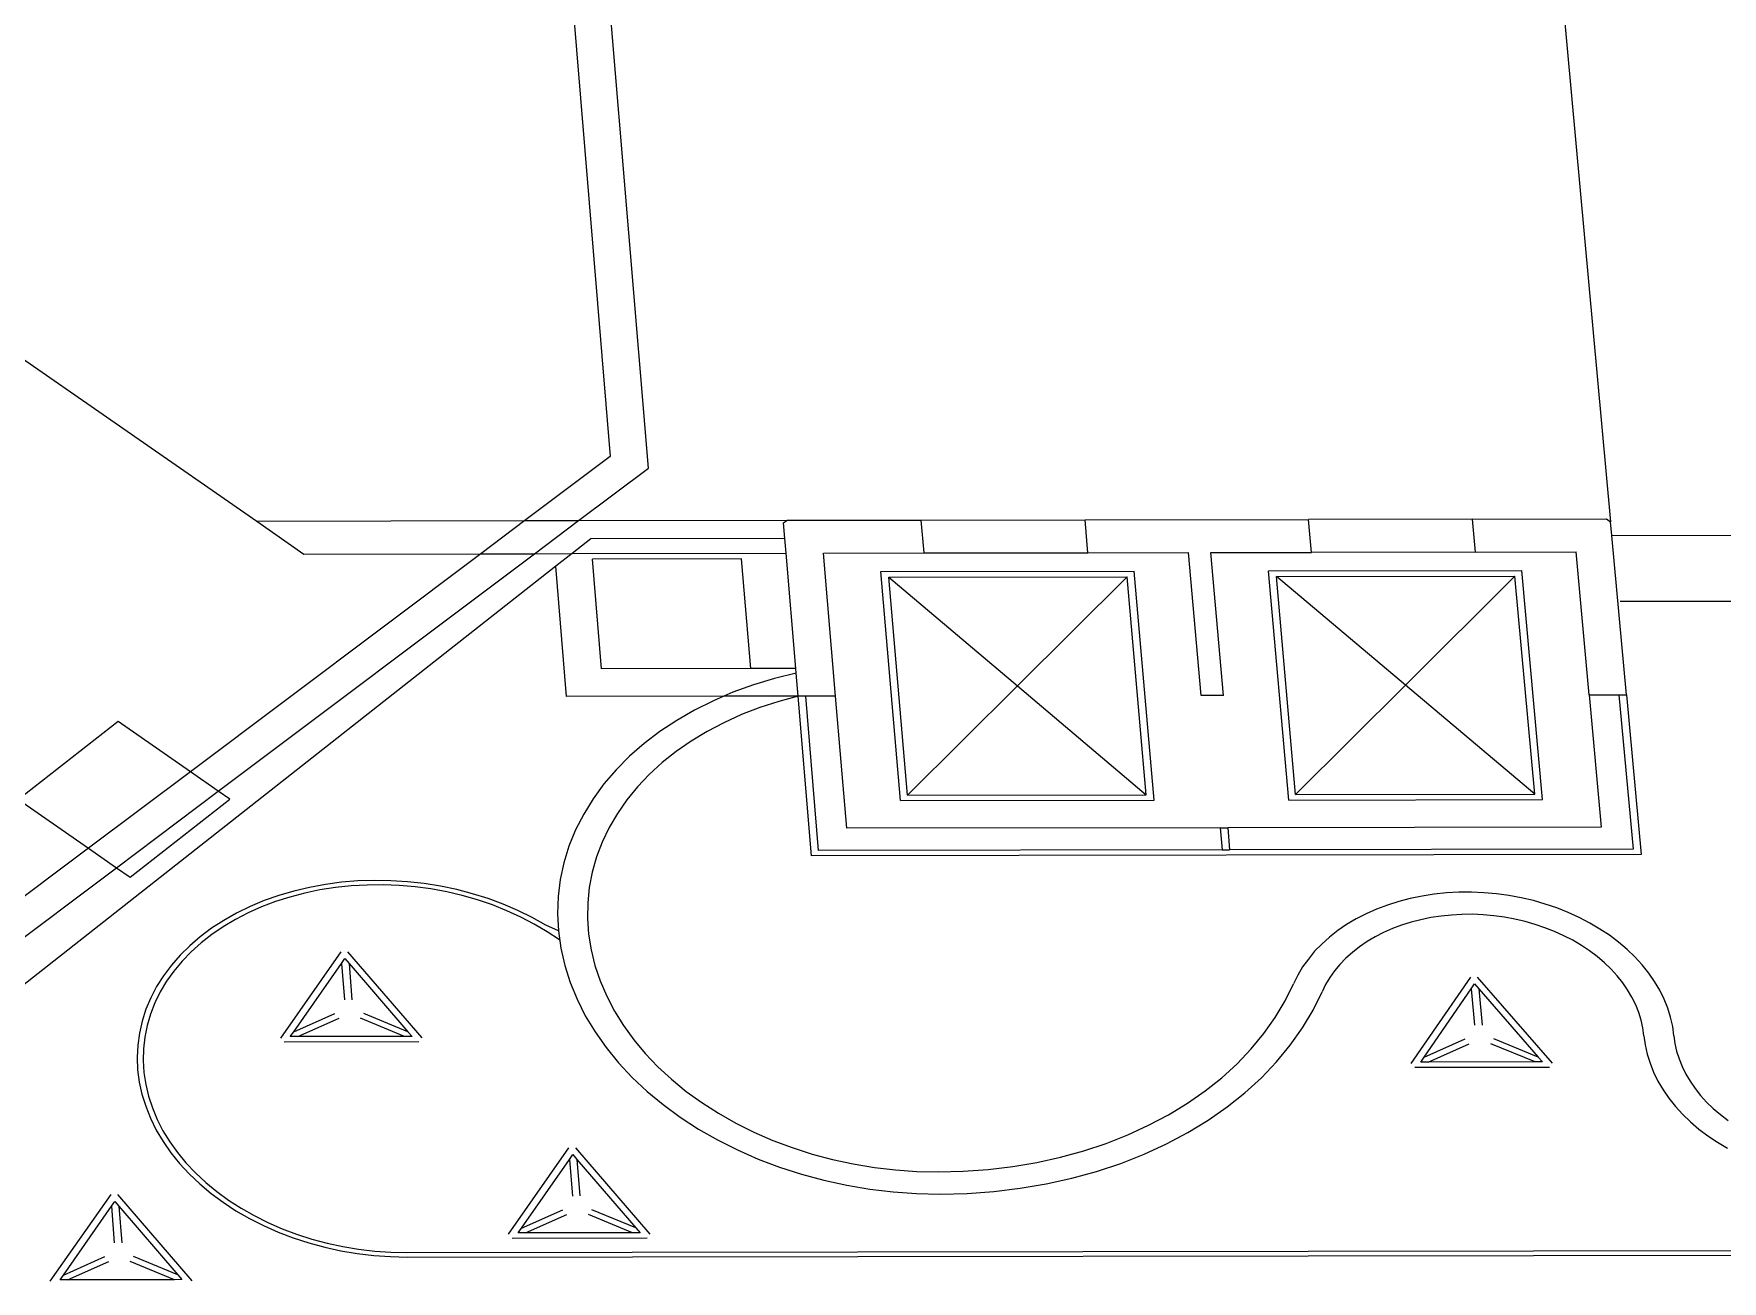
# Model space of a CAD drawing. Extents: x -83 to 83, y -28 to 43.
# Drawn here: x 19.42 to 33.88, y -13.16 to -2.48 of the extents above; entities that cross this region are included whole.
import ezdxf

# ---------------------------------------------------------------- set-up
doc = ezdxf.new("R2010")
doc.units = 0
doc.layers.get('0').update_dxf_attribs({"linetype": 'CONTINUOUS'})

msp = doc.modelspace()

# ---------------------------------------------------------------- linework, layer by layer
for p, q in [((31.9, 4.527), (32.923, -6.656)), ((8.141, 2.503), (21.325, -6.651)), ((24.008, -1.942), (24.353, -6.098)), ((24.68, -6.198), (24.326, -1.941)), ((24.353, -6.098), (23.621, -6.647)), ((24.082, -6.647), (24.68, -6.198)), ((21.325, -6.651), (23.621, -6.647)), ((21.325, -6.651), (21.73, -6.933)), ((23.621, -6.647), (23.245, -6.93)), ((23.621, -6.647), (24.082, -6.647)), ((23.706, -6.93), (24.082, -6.647)), ((24.082, -6.647), (25.869, -6.644)), ((25.839, -6.667), (25.869, -6.644)), ((25.869, -6.644), (27.017, -6.642)), ((27.017, -6.642), (28.421, -6.639)), ((27.042, -6.924), (27.017, -6.642)), ((28.421, -6.639), (30.336, -6.636)), ((28.446, -6.922), (28.421, -6.639)), ((31.74, -6.634), (30.336, -6.636)), ((30.361, -6.919), (30.336, -6.636)), ((31.74, -6.634), (32.889, -6.632)), ((31.766, -6.916), (31.74, -6.634)), ((32.889, -6.632), (32.923, -6.656)), ((25.85, -6.799), (25.839, -6.667)), ((32.934, -6.773), (32.923, -6.656)), ((32.934, -6.773), (37.249, -6.766)), ((33.059, -8.139), (32.934, -6.773)), ((23.245, -6.93), (20.757, -8.798)), ((20.996, -8.965), (23.706, -6.93)), ((21.73, -6.933), (23.245, -6.93)), ((23.245, -6.93), (23.706, -6.93)), ((23.706, -6.93), (24.026, -6.929)), ((24.026, -6.929), (23.888, -7.038)), ((24.187, -6.802), (24.026, -6.929)), ((24.026, -6.929), (25.861, -6.926)), ((25.85, -6.799), (24.187, -6.802)), ((25.861, -6.926), (25.85, -6.799)), ((25.944, -7.915), (25.861, -6.926)), ((26.18, -6.925), (27.042, -6.924)), ((26.283, -8.15), (26.18, -6.925)), ((27.042, -6.924), (28.446, -6.922)), ((28.446, -6.922), (29.308, -6.92)), ((29.415, -8.145), (29.308, -6.92)), ((29.499, -6.92), (30.361, -6.919)), ((29.607, -8.145), (29.499, -6.92)), ((31.766, -6.916), (30.361, -6.919)), ((31.766, -6.916), (32.628, -6.915)), ((32.739, -8.14), (32.628, -6.915)), ((23.888, -7.038), (17.25, -12.258)), ((23.979, -8.154), (23.888, -7.038)), ((25.478, -6.974), (24.202, -6.976)), ((24.279, -7.918), (24.202, -6.976)), ((25.557, -7.915), (25.478, -6.974)), ((26.672, -7.084), (28.843, -7.08)), ((26.839, -9.046), (26.672, -7.084)), ((29.014, -9.043), (28.843, -7.08)), ((29.992, -7.078), (32.163, -7.075)), ((30.166, -9.041), (29.992, -7.078)), ((32.341, -9.037), (32.163, -7.075)), ((26.74, -7.131), (28.783, -7.127)), ((26.74, -7.131), (27.842, -8.062)), ((26.899, -8.999), (26.74, -7.131)), ((27.842, -8.062), (28.783, -7.127)), ((28.946, -8.995), (28.783, -7.127)), ((30.06, -7.125), (32.103, -7.122)), ((30.225, -8.993), (30.06, -7.125)), ((31.165, -8.057), (30.06, -7.125)), ((31.165, -8.057), (32.103, -7.122)), ((32.273, -8.99), (32.103, -7.122)), ((33.005, -7.338), (37.303, -7.331)), ((25.557, -7.915), (24.279, -7.918)), ((25.944, -7.915), (25.557, -7.915)), ((25.947, -7.954), (25.761, -7.999)), ((25.947, -7.954), (25.944, -7.915)), ((25.964, -8.151), (25.947, -7.954)), ((25.947, -7.954), (25.947, -7.954)), ((25.58, -8.054), (25.405, -8.118)), ((25.761, -7.999), (25.58, -8.054)), ((26.899, -8.999), (27.842, -8.062)), ((27.842, -8.062), (28.946, -8.995)), ((30.225, -8.993), (31.165, -8.057)), ((32.273, -8.99), (31.165, -8.057)), ((25.326, -8.152), (23.979, -8.154)), ((25.237, -8.19), (25.076, -8.27)), ((25.326, -8.152), (25.237, -8.19)), ((25.405, -8.118), (25.326, -8.152)), ((25.964, -8.151), (25.326, -8.152)), ((25.797, -8.196), (25.634, -8.248)), ((25.964, -8.151), (25.797, -8.196)), ((26.028, -8.15), (25.964, -8.151)), ((26.079, -9.52), (25.964, -8.151)), ((26.139, -9.473), (26.028, -8.15)), ((26.283, -8.15), (26.028, -8.15)), ((26.379, -9.283), (26.283, -8.15)), ((29.607, -8.145), (29.415, -8.145)), ((32.739, -8.14), (32.995, -8.139)), ((32.739, -8.14), (32.842, -9.273)), ((32.995, -8.139), (33.116, -9.462)), ((32.995, -8.139), (33.059, -8.139)), ((33.059, -8.139), (33.184, -9.509)), ((20.137, -8.367), (19.285, -9.036)), ((20.757, -8.798), (20.137, -8.367)), ((24.923, -8.358), (24.779, -8.454)), ((25.076, -8.27), (24.923, -8.358)), ((25.327, -8.378), (25.183, -8.453)), ((25.478, -8.309), (25.327, -8.378)), ((25.634, -8.248), (25.478, -8.309)), ((24.779, -8.454), (24.643, -8.557)), ((25.183, -8.453), (25.047, -8.536)), ((24.518, -8.666), (24.403, -8.782)), ((24.643, -8.557), (24.518, -8.666)), ((24.919, -8.625), (24.799, -8.72)), ((25.047, -8.536), (24.919, -8.625)), ((20.757, -8.798), (19.884, -9.454)), ((20.996, -8.965), (20.757, -8.798)), ((24.403, -8.782), (24.299, -8.903)), ((24.688, -8.822), (24.587, -8.928)), ((24.799, -8.72), (24.688, -8.822)), ((20.124, -9.621), (20.996, -8.965)), ((21.094, -9.033), (20.996, -8.965)), ((24.299, -8.903), (24.207, -9.03)), ((24.587, -8.928), (24.496, -9.04)), ((19.285, -9.036), (19.884, -9.454)), ((20.242, -9.703), (21.094, -9.033)), ((24.207, -9.03), (24.126, -9.161)), ((24.496, -9.04), (24.415, -9.157)), ((26.839, -9.046), (29.014, -9.043)), ((26.899, -8.999), (28.946, -8.995)), ((30.166, -9.041), (32.341, -9.037)), ((30.225, -8.993), (32.273, -8.99)), ((24.126, -9.161), (24.057, -9.297)), ((24.415, -9.157), (24.344, -9.277)), ((24.057, -9.297), (24, -9.436)), ((24.285, -9.401), (24.237, -9.528)), ((24.344, -9.277), (24.285, -9.401)), ((29.579, -9.278), (26.379, -9.283)), ((29.579, -9.278), (29.595, -9.467)), ((29.579, -9.278), (29.643, -9.278)), ((32.842, -9.273), (29.643, -9.278)), ((29.643, -9.278), (29.659, -9.467)), ((19.884, -9.454), (17.313, -11.384)), ((19.884, -9.454), (20.124, -9.621)), ((24, -9.436), (23.956, -9.578)), ((24.237, -9.528), (24.2, -9.658)), ((33.184, -9.509), (26.079, -9.52)), ((29.595, -9.467), (26.139, -9.473)), ((29.595, -9.467), (29.659, -9.467)), ((33.116, -9.462), (29.659, -9.467)), ((17.46, -11.621), (20.124, -9.621)), ((20.124, -9.621), (20.242, -9.703)), ((23.956, -9.578), (23.925, -9.722)), ((24.2, -9.658), (24.174, -9.79)), ((21.644, -9.821), (21.514, -9.859)), ((21.777, -9.789), (21.644, -9.821)), ((21.866, -9.811), (21.736, -9.838)), ((21.913, -9.764), (21.777, -9.789)), ((21.999, -9.791), (21.866, -9.811)), ((22.051, -9.746), (21.913, -9.764)), ((22.134, -9.776), (21.999, -9.791)), ((22.191, -9.734), (22.051, -9.746)), ((22.27, -9.769), (22.134, -9.776)), ((22.333, -9.73), (22.191, -9.734)), ((22.407, -9.768), (22.27, -9.769)), ((22.475, -9.732), (22.333, -9.73)), ((22.544, -9.773), (22.407, -9.768)), ((22.617, -9.741), (22.475, -9.732)), ((22.682, -9.785), (22.544, -9.773)), ((22.759, -9.756), (22.617, -9.741)), ((22.818, -9.803), (22.682, -9.785)), ((22.899, -9.779), (22.759, -9.756)), ((22.953, -9.828), (22.818, -9.803)), ((23.038, -9.808), (22.899, -9.779)), ((23.086, -9.859), (22.953, -9.828)), ((23.174, -9.844), (23.038, -9.808)), ((23.925, -9.722), (23.907, -9.868)), ((24.174, -9.79), (24.161, -9.923)), ((31.624, -9.831), (31.517, -9.837)), ((31.731, -9.831), (31.624, -9.831)), ((31.838, -9.835), (31.731, -9.831)), ((31.945, -9.845), (31.838, -9.835)), ((21.268, -9.953), (21.153, -10.01)), ((21.366, -9.956), (21.251, -10.007)), ((21.389, -9.903), (21.268, -9.953)), ((21.485, -9.911), (21.366, -9.956)), ((21.514, -9.859), (21.389, -9.903)), ((21.609, -9.872), (21.485, -9.911)), ((21.736, -9.838), (21.609, -9.872)), ((23.217, -9.897), (23.086, -9.859)), ((23.307, -9.886), (23.174, -9.844)), ((23.344, -9.94), (23.217, -9.897)), ((23.437, -9.934), (23.307, -9.886)), ((23.468, -9.989), (23.344, -9.94)), ((23.563, -9.988), (23.437, -9.934)), ((23.907, -9.868), (23.901, -10.016)), ((24.161, -9.923), (24.159, -10.057)), ((30.918, -9.976), (30.829, -10.016)), ((31.011, -9.941), (30.918, -9.976)), ((31.108, -9.91), (31.011, -9.941)), ((31.207, -9.885), (31.108, -9.91)), ((31.308, -9.864), (31.207, -9.885)), ((31.412, -9.848), (31.308, -9.864)), ((31.517, -9.837), (31.412, -9.848)), ((32.052, -9.859), (31.945, -9.845)), ((32.157, -9.879), (32.052, -9.859)), ((32.262, -9.903), (32.157, -9.879)), ((32.364, -9.932), (32.262, -9.903)), ((32.464, -9.966), (32.364, -9.932)), ((32.561, -10.005), (32.464, -9.966)), ((21.043, -10.072), (20.939, -10.139)), ((21.142, -10.064), (21.038, -10.126)), ((21.153, -10.01), (21.043, -10.072)), ((21.251, -10.007), (21.142, -10.064)), ((23.588, -10.044), (23.468, -9.989)), ((23.684, -10.048), (23.563, -9.988)), ((23.703, -10.104), (23.588, -10.044)), ((23.801, -10.114), (23.684, -10.048)), ((23.814, -10.169), (23.703, -10.104)), ((23.909, -10.163), (23.801, -10.114)), ((23.901, -10.016), (23.909, -10.163)), ((24.159, -10.057), (24.168, -10.191)), ((30.662, -10.108), (30.586, -10.16)), ((30.743, -10.06), (30.662, -10.108)), ((30.829, -10.016), (30.743, -10.06)), ((31.132, -10.113), (31.054, -10.143)), ((31.214, -10.088), (31.132, -10.113)), ((31.298, -10.066), (31.214, -10.088)), ((31.384, -10.048), (31.298, -10.066)), ((31.471, -10.035), (31.384, -10.048)), ((31.56, -10.026), (31.471, -10.035)), ((31.65, -10.021), (31.56, -10.026)), ((31.741, -10.02), (31.65, -10.021)), ((31.832, -10.024), (31.741, -10.02)), ((31.923, -10.032), (31.832, -10.024)), ((32.013, -10.044), (31.923, -10.032)), ((32.102, -10.061), (32.013, -10.044)), ((32.19, -10.081), (32.102, -10.061)), ((32.277, -10.106), (32.19, -10.081)), ((32.361, -10.135), (32.277, -10.106)), ((32.655, -10.048), (32.561, -10.005)), ((32.745, -10.095), (32.655, -10.048)), ((32.832, -10.146), (32.745, -10.095)), ((20.842, -10.212), (20.752, -10.289)), ((20.848, -10.265), (20.763, -10.341)), ((20.939, -10.139), (20.842, -10.212)), ((20.94, -10.193), (20.848, -10.265)), ((21.038, -10.126), (20.94, -10.193)), ((23.918, -10.24), (23.814, -10.169)), ((23.909, -10.163), (23.93, -10.311)), ((24.168, -10.191), (24.19, -10.325)), ((30.515, -10.215), (30.449, -10.275)), ((30.586, -10.16), (30.515, -10.215)), ((30.837, -10.254), (30.772, -10.298)), ((30.906, -10.214), (30.837, -10.254)), ((30.978, -10.177), (30.906, -10.214)), ((31.054, -10.143), (30.978, -10.177)), ((32.443, -10.167), (32.361, -10.135)), ((32.523, -10.204), (32.443, -10.167)), ((32.6, -10.243), (32.523, -10.204)), ((32.673, -10.287), (32.6, -10.243)), ((32.914, -10.2), (32.832, -10.146)), ((32.991, -10.259), (32.914, -10.2)), ((33.064, -10.321), (32.991, -10.259)), ((20.669, -10.371), (20.594, -10.457)), ((20.752, -10.289), (20.669, -10.371)), ((20.763, -10.341), (20.686, -10.422)), ((21.531, -11.08), (22.048, -10.341)), ((22.052, -10.441), (22.081, -10.4)), ((22.081, -10.4), (22.116, -10.441)), ((22.104, -10.341), (22.74, -11.079)), ((23.93, -10.311), (23.964, -10.458)), ((24.19, -10.325), (24.223, -10.459)), ((30.334, -10.403), (30.285, -10.471)), ((30.388, -10.337), (30.334, -10.403)), ((30.449, -10.275), (30.388, -10.337)), ((30.656, -10.396), (30.605, -10.449)), ((30.712, -10.346), (30.656, -10.396)), ((30.772, -10.298), (30.712, -10.346)), ((32.742, -10.333), (32.673, -10.287)), ((32.808, -10.382), (32.742, -10.333)), ((32.87, -10.435), (32.808, -10.382)), ((33.132, -10.385), (33.064, -10.321)), ((33.194, -10.453), (33.132, -10.385)), ((20.527, -10.546), (20.468, -10.64)), ((20.594, -10.457), (20.527, -10.546)), ((20.616, -10.506), (20.553, -10.594)), ((20.686, -10.422), (20.616, -10.506)), ((21.642, -11.027), (22.052, -10.441)), ((22.052, -10.441), (22.077, -10.753)), ((22.116, -10.441), (22.141, -10.753)), ((22.116, -10.441), (22.62, -11.026)), ((23.964, -10.458), (24.01, -10.604)), ((24.223, -10.459), (24.267, -10.591)), ((30.243, -10.542), (30.207, -10.615)), ((30.285, -10.471), (30.243, -10.542)), ((30.559, -10.504), (30.518, -10.562)), ((30.605, -10.449), (30.559, -10.504)), ((31.215, -11.298), (31.725, -10.558)), ((31.781, -10.558), (32.424, -11.296)), ((32.927, -10.489), (32.87, -10.435)), ((32.979, -10.547), (32.927, -10.489)), ((33.027, -10.606), (32.979, -10.547)), ((33.25, -10.523), (33.194, -10.453)), ((33.3, -10.596), (33.25, -10.523)), ((20.468, -10.64), (20.418, -10.736)), ((20.499, -10.685), (20.453, -10.779)), ((20.553, -10.594), (20.499, -10.685)), ((24.01, -10.604), (24.069, -10.748)), ((24.267, -10.591), (24.323, -10.721)), ((30.135, -10.761), (30.207, -10.615)), ((30.374, -10.841), (30.451, -10.684)), ((30.482, -10.622), (30.451, -10.684)), ((30.518, -10.562), (30.482, -10.622)), ((31.325, -11.245), (31.73, -10.658)), ((31.73, -10.658), (31.758, -10.617)), ((31.73, -10.658), (31.758, -10.971)), ((31.758, -10.617), (31.794, -10.658)), ((31.794, -10.658), (31.822, -10.971)), ((31.794, -10.658), (32.304, -11.243)), ((33.069, -10.667), (33.027, -10.606)), ((33.106, -10.73), (33.069, -10.667)), ((33.344, -10.67), (33.3, -10.596)), ((33.382, -10.746), (33.344, -10.67)), ((20.376, -10.834), (20.344, -10.935)), ((20.418, -10.736), (20.376, -10.834)), ((20.453, -10.779), (20.416, -10.875)), ((24.069, -10.748), (24.14, -10.889)), ((24.323, -10.721), (24.39, -10.849)), ((30.05, -10.904), (30.135, -10.761)), ((30.283, -10.994), (30.374, -10.841)), ((33.138, -10.795), (33.106, -10.73)), ((33.164, -10.86), (33.138, -10.795)), ((33.413, -10.823), (33.382, -10.746)), ((33.437, -10.901), (33.413, -10.823)), ((20.344, -10.935), (20.32, -11.038)), ((20.387, -10.973), (20.366, -11.072)), ((20.416, -10.875), (20.387, -10.973)), ((21.642, -11.027), (21.995, -10.87)), ((21.677, -11.068), (22.03, -10.911)), ((22.592, -11.067), (22.213, -10.911)), ((22.62, -11.026), (22.242, -10.87)), ((24.14, -10.889), (24.224, -11.028)), ((24.39, -10.849), (24.467, -10.974)), ((24.467, -10.974), (24.555, -11.095)), ((29.953, -11.041), (30.05, -10.904)), ((33.185, -10.926), (33.164, -10.86)), ((33.2, -10.993), (33.185, -10.926)), ((33.455, -10.98), (33.437, -10.901)), ((33.465, -11.06), (33.455, -10.98)), ((20.32, -11.038), (20.306, -11.142)), ((20.366, -11.072), (20.355, -11.173)), ((22.715, -11.114), (21.561, -11.116)), ((21.613, -11.068), (21.642, -11.027)), ((21.677, -11.068), (21.613, -11.068)), ((22.592, -11.067), (21.677, -11.068)), ((22.656, -11.067), (22.592, -11.067)), ((22.62, -11.026), (22.656, -11.067)), ((24.224, -11.028), (24.319, -11.162)), ((24.555, -11.095), (24.654, -11.213)), ((29.844, -11.174), (29.953, -11.041)), ((30.179, -11.142), (30.283, -10.994)), ((31.325, -11.245), (31.677, -11.088)), ((31.361, -11.286), (31.713, -11.129)), ((32.276, -11.285), (31.896, -11.129)), ((32.304, -11.243), (31.924, -11.088)), ((33.209, -11.06), (33.2, -10.993)), ((33.209, -11.06), (33.219, -11.139)), ((33.465, -11.06), (33.474, -11.127)), ((33.474, -11.127), (33.489, -11.193)), ((20.306, -11.142), (20.301, -11.247)), ((20.301, -11.247), (20.305, -11.352)), ((20.355, -11.173), (20.353, -11.274)), ((20.353, -11.274), (20.359, -11.376)), ((24.319, -11.162), (24.425, -11.292)), ((24.654, -11.213), (24.761, -11.326)), ((29.724, -11.3), (29.844, -11.174)), ((30.062, -11.284), (30.179, -11.142)), ((31.297, -11.286), (31.325, -11.245)), ((32.304, -11.243), (32.34, -11.284)), ((33.219, -11.139), (33.237, -11.218)), ((33.237, -11.218), (33.261, -11.296)), ((33.489, -11.193), (33.51, -11.259)), ((33.51, -11.259), (33.536, -11.325)), ((20.305, -11.352), (20.319, -11.457)), ((20.359, -11.376), (20.374, -11.478)), ((24.425, -11.292), (24.542, -11.417)), ((24.542, -11.417), (24.67, -11.537)), ((24.761, -11.326), (24.879, -11.434)), ((29.45, -11.533), (29.592, -11.42)), ((29.592, -11.42), (29.724, -11.3)), ((29.791, -11.549), (29.932, -11.42)), ((29.932, -11.42), (30.062, -11.284)), ((32.4, -11.332), (31.246, -11.334)), ((31.361, -11.286), (31.297, -11.286)), ((32.276, -11.285), (31.361, -11.286)), ((32.34, -11.284), (32.276, -11.285)), ((33.261, -11.296), (33.292, -11.373)), ((33.292, -11.373), (33.329, -11.449)), ((33.536, -11.325), (33.567, -11.389)), ((33.567, -11.389), (33.604, -11.451)), ((20.319, -11.457), (20.342, -11.562)), ((20.342, -11.562), (20.374, -11.665)), ((20.374, -11.478), (20.398, -11.579)), ((24.67, -11.537), (24.807, -11.651)), ((24.879, -11.434), (25.004, -11.537)), ((25.004, -11.537), (25.139, -11.634)), ((29.298, -11.639), (29.45, -11.533)), ((29.638, -11.671), (29.791, -11.549)), ((33.329, -11.449), (33.373, -11.523)), ((33.373, -11.523), (33.423, -11.595)), ((33.604, -11.451), (33.647, -11.513)), ((33.647, -11.513), (33.694, -11.572)), ((20.374, -11.665), (20.415, -11.768)), ((20.398, -11.579), (20.431, -11.679)), ((20.431, -11.679), (20.472, -11.778)), ((24.807, -11.651), (24.954, -11.759)), ((25.139, -11.634), (25.28, -11.725)), ((29.137, -11.738), (29.298, -11.639)), ((29.475, -11.785), (29.638, -11.671)), ((33.423, -11.595), (33.479, -11.666)), ((33.479, -11.666), (33.54, -11.733)), ((33.694, -11.572), (33.746, -11.629)), ((33.746, -11.629), (33.803, -11.684)), ((33.803, -11.684), (33.864, -11.736)), ((20.415, -11.768), (20.464, -11.869)), ((20.472, -11.778), (20.522, -11.875)), ((24.954, -11.759), (25.109, -11.86)), ((25.109, -11.86), (25.272, -11.953)), ((25.28, -11.725), (25.429, -11.809)), ((25.429, -11.809), (25.585, -11.887)), ((28.788, -11.91), (28.966, -11.828)), ((28.966, -11.828), (29.137, -11.738)), ((29.301, -11.891), (29.475, -11.785)), ((33.54, -11.733), (33.608, -11.798)), ((33.608, -11.798), (33.68, -11.86)), ((33.68, -11.86), (33.757, -11.918)), ((33.864, -11.736), (33.929, -11.786)), ((20.464, -11.869), (20.523, -11.967)), ((20.522, -11.875), (20.58, -11.969)), ((20.523, -11.967), (20.589, -12.063)), ((20.58, -11.969), (20.646, -12.061)), ((25.272, -11.953), (25.443, -12.039)), ((25.585, -11.887), (25.746, -11.957)), ((25.746, -11.957), (25.913, -12.019)), ((28.41, -12.046), (28.603, -11.983)), ((28.603, -11.983), (28.788, -11.91)), ((28.927, -12.076), (29.118, -11.988)), ((29.118, -11.988), (29.301, -11.891)), ((33.757, -11.918), (33.839, -11.973)), ((33.839, -11.973), (33.925, -12.025)), ((20.589, -12.063), (20.664, -12.155)), ((20.646, -12.061), (20.719, -12.15)), ((23.483, -12.762), (24, -12.02)), ((23.594, -12.709), (24.004, -12.12)), ((24.004, -12.12), (24.032, -12.079)), ((24.004, -12.12), (24.029, -12.434)), ((24.032, -12.079), (24.068, -12.12)), ((24.055, -12.02), (24.694, -12.76)), ((24.068, -12.12), (24.093, -12.433)), ((24.068, -12.12), (24.574, -12.707)), ((25.443, -12.039), (25.62, -12.117)), ((25.62, -12.117), (25.803, -12.186)), ((25.913, -12.019), (26.084, -12.074)), ((26.084, -12.074), (26.258, -12.12)), ((26.258, -12.12), (26.436, -12.159)), ((27.802, -12.181), (28.009, -12.146)), ((28.009, -12.146), (28.212, -12.101)), ((28.212, -12.101), (28.41, -12.046)), ((28.727, -12.154), (28.927, -12.076)), ((20.664, -12.155), (20.747, -12.245)), ((20.719, -12.15), (20.8, -12.236)), ((20.747, -12.245), (20.837, -12.33)), ((20.8, -12.236), (20.888, -12.318)), ((25.803, -12.186), (25.991, -12.247)), ((25.991, -12.247), (26.183, -12.299)), ((26.436, -12.159), (26.616, -12.189)), ((26.616, -12.189), (26.798, -12.21)), ((26.798, -12.21), (26.98, -12.223)), ((26.98, -12.223), (27.163, -12.227)), ((27.163, -12.227), (27.378, -12.222)), ((27.378, -12.222), (27.591, -12.207)), ((27.591, -12.207), (27.802, -12.181)), ((28.089, -12.33), (28.307, -12.282)), ((28.307, -12.282), (28.52, -12.223)), ((28.52, -12.223), (28.727, -12.154)), ((19.557, -13.164), (20.077, -12.421)), ((20.133, -12.421), (20.769, -13.162)), ((20.837, -12.33), (20.934, -12.411)), ((20.888, -12.318), (20.983, -12.396)), ((20.934, -12.411), (21.037, -12.488)), ((20.983, -12.396), (21.084, -12.47)), ((26.183, -12.299), (26.379, -12.341)), ((26.379, -12.341), (26.577, -12.375)), ((26.577, -12.375), (26.777, -12.399)), ((26.777, -12.399), (26.978, -12.413)), ((26.978, -12.413), (27.179, -12.418)), ((27.179, -12.418), (27.41, -12.412)), ((27.41, -12.412), (27.639, -12.395)), ((27.639, -12.395), (27.866, -12.368)), ((27.866, -12.368), (28.089, -12.33)), ((19.669, -13.111), (20.081, -12.522)), ((20.081, -12.522), (20.11, -12.481)), ((20.081, -12.522), (20.105, -12.835)), ((20.11, -12.481), (20.145, -12.522)), ((20.145, -12.522), (20.169, -12.835)), ((20.145, -12.522), (20.649, -13.109)), ((21.037, -12.488), (21.147, -12.56)), ((21.084, -12.47), (21.191, -12.538)), ((21.147, -12.56), (21.263, -12.626)), ((21.191, -12.538), (21.303, -12.602)), ((23.594, -12.709), (23.947, -12.551)), ((24.574, -12.707), (24.195, -12.551)), ((21.263, -12.626), (21.383, -12.687)), ((21.303, -12.602), (21.42, -12.661)), ((21.383, -12.687), (21.509, -12.743)), ((21.42, -12.661), (21.542, -12.714)), ((21.542, -12.714), (21.667, -12.761)), ((23.565, -12.75), (23.594, -12.709)), ((23.629, -12.75), (23.983, -12.592)), ((24.545, -12.748), (24.166, -12.592)), ((24.574, -12.707), (24.609, -12.748)), ((21.509, -12.743), (21.638, -12.792)), ((21.638, -12.792), (21.772, -12.835)), ((21.667, -12.761), (21.796, -12.803)), ((21.772, -12.835), (21.908, -12.872)), ((21.796, -12.803), (21.928, -12.838)), ((21.908, -12.872), (22.047, -12.903)), ((21.928, -12.838), (22.062, -12.867)), ((22.062, -12.867), (22.198, -12.89)), ((24.669, -12.796), (23.513, -12.797)), ((23.629, -12.75), (23.565, -12.75)), ((24.545, -12.748), (23.629, -12.75)), ((24.609, -12.748), (24.545, -12.748)), ((19.669, -13.111), (20.023, -12.953)), ((19.704, -13.152), (20.058, -12.994)), ((20.62, -13.151), (20.241, -12.994)), ((20.649, -13.109), (20.27, -12.953)), ((22.047, -12.903), (22.187, -12.926)), ((22.187, -12.926), (22.329, -12.943)), ((22.198, -12.89), (22.336, -12.906)), ((22.329, -12.943), (22.472, -12.953)), ((22.336, -12.906), (22.473, -12.915)), ((22.472, -12.953), (22.614, -12.957)), ((22.473, -12.915), (22.611, -12.918)), ((22.611, -12.918), (43.542, -12.886)), ((22.614, -12.957), (43.546, -12.925)), ((19.64, -13.152), (19.669, -13.111)), ((19.704, -13.152), (19.64, -13.152)), ((20.62, -13.151), (19.704, -13.152)), ((20.684, -13.15), (20.62, -13.151)), ((20.649, -13.109), (20.684, -13.15))]:
    msp.add_line(p, q)

doc.saveas('drawing.dxf')
